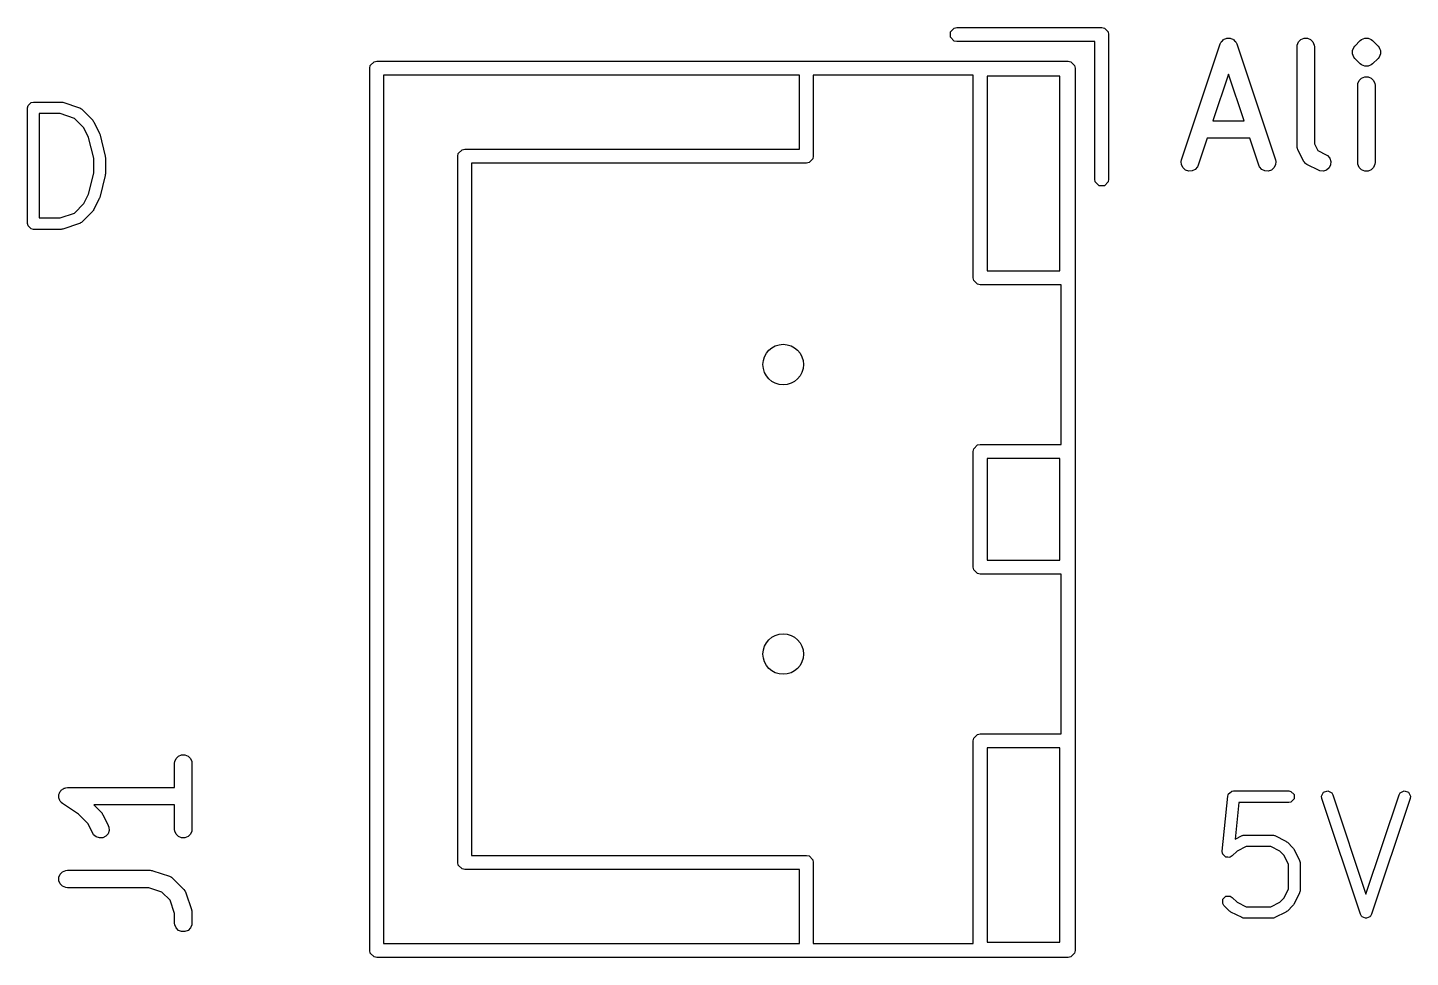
# Model space of a CAD drawing. Header units: inches. Extents: x 0.4 to 11.3, y -7.9 to -0.4.
# Drawn here: x 1.8701 to 2.3402, y -1.737 to -1.4209 of the extents above; entities that cross this region are included whole.
import ezdxf

# ---------------------------------------------------------------- set-up
doc = ezdxf.new("R2010")
doc.units = ezdxf.units.IN
doc.header["$MEASUREMENT"] = 0
doc.layers.add('F.Silkscreen', color=41, linetype='CONTINUOUS', true_color=0xf2eda1)

msp = doc.modelspace()

# ---------------------------------------------------------------- linework, layer by layer
at = {"layer": 'F.Silkscreen', "linetype": 'CONTINUOUS'}
for p, q in [((2.18384, -1.42232), (2.18512, -1.42105)), ((2.18384, -1.42413), (2.18384, -1.42232)), ((2.18512, -1.42541), (2.18384, -1.42413)), ((2.18512, -1.42105), (2.18602, -1.42087)), ((2.18602, -1.42087), (2.23524, -1.42087)), ((2.23524, -1.42087), (2.23614, -1.42105)), ((2.23614, -1.42105), (2.23742, -1.42232)), ((2.23742, -1.42232), (2.2376, -1.42323)), ((2.2376, -1.42323), (2.2376, -1.47244)), ((2.18602, -1.42559), (2.18512, -1.42541)), ((2.23287, -1.42559), (2.18602, -1.42559)), ((2.23287, -1.47244), (2.23287, -1.42559)), ((2.26242, -1.46579), (2.27555, -1.42642)), ((2.27555, -1.42642), (2.27578, -1.42589)), ((2.27578, -1.42589), (2.27592, -1.42573)), ((2.27592, -1.42573), (2.27601, -1.42554)), ((2.27601, -1.42554), (2.27629, -1.4253)), ((2.27629, -1.4253), (2.27654, -1.42502)), ((2.27654, -1.42502), (2.27672, -1.42493)), ((2.27672, -1.42493), (2.27688, -1.42479)), ((2.27688, -1.42479), (2.27724, -1.42467)), ((2.27724, -1.42467), (2.27757, -1.42451)), ((2.27757, -1.42451), (2.27778, -1.42449)), ((2.27778, -1.42449), (2.27798, -1.42443)), ((2.27798, -1.42443), (2.27835, -1.42445)), ((2.27835, -1.42445), (2.27872, -1.42443)), ((2.27872, -1.42443), (2.27892, -1.42449)), ((2.27892, -1.42449), (2.27913, -1.42451)), ((2.27913, -1.42451), (2.27946, -1.42467)), ((2.27946, -1.42467), (2.27981, -1.42479)), ((2.27981, -1.42479), (2.27997, -1.42493)), ((2.27997, -1.42493), (2.28016, -1.42502)), ((2.28016, -1.42502), (2.2804, -1.4253)), ((2.2804, -1.4253), (2.28068, -1.42554)), ((2.28068, -1.42554), (2.28077, -1.42573)), ((2.28077, -1.42573), (2.28091, -1.42589)), ((2.28091, -1.42589), (2.28115, -1.42642)), ((2.28115, -1.42642), (2.29427, -1.46579)), ((2.30164, -1.42736), (2.3017, -1.42678)), ((2.30164, -1.4611), (2.30164, -1.42736)), ((2.3017, -1.42678), (2.30214, -1.42571)), ((2.30214, -1.42571), (2.30295, -1.4249)), ((2.30295, -1.4249), (2.30402, -1.42446)), ((2.30402, -1.42446), (2.30517, -1.42446)), ((2.30517, -1.42446), (2.30623, -1.4249)), ((2.30623, -1.4249), (2.30705, -1.42571)), ((2.30705, -1.42571), (2.30749, -1.42678)), ((2.30749, -1.42678), (2.30755, -1.42736)), ((2.30755, -1.42736), (2.30755, -1.4604)), ((2.32044, -1.42865), (2.32089, -1.42759)), ((2.32044, -1.42981), (2.32044, -1.42865)), ((2.32089, -1.42759), (2.32125, -1.42714)), ((2.32125, -1.42714), (2.32313, -1.42527)), ((2.32313, -1.42527), (2.32358, -1.4249)), ((2.32358, -1.4249), (2.32464, -1.42446)), ((2.32464, -1.42446), (2.32579, -1.42446)), ((2.32579, -1.42446), (2.32579, -1.42446)), ((2.32579, -1.42446), (2.32686, -1.4249)), ((2.32686, -1.4249), (2.3273, -1.42527)), ((2.3273, -1.42527), (2.32918, -1.42714)), ((2.32918, -1.42714), (2.32955, -1.42759)), ((2.32955, -1.42759), (2.32969, -1.42793)), ((2.32969, -1.42793), (2.32999, -1.42865)), ((2.32999, -1.42865), (2.32999, -1.42981)), ((1.9866, -1.43374), (1.98788, -1.43246)), ((1.98788, -1.43246), (1.98878, -1.43228)), ((1.98878, -1.43228), (2.22382, -1.43228)), ((2.22382, -1.43228), (2.22472, -1.43246)), ((2.22472, -1.43246), (2.226, -1.43374)), ((2.32089, -1.43087), (2.32044, -1.42981)), ((2.32125, -1.43132), (2.32089, -1.43087)), ((2.32313, -1.43319), (2.32125, -1.43132)), ((2.32358, -1.43356), (2.32313, -1.43319)), ((2.3273, -1.43319), (2.32686, -1.43356)), ((2.32918, -1.43132), (2.3273, -1.43319)), ((2.32955, -1.43087), (2.32918, -1.43132)), ((2.32999, -1.42981), (2.32955, -1.43087)), ((1.98642, -1.43465), (1.9866, -1.43374)), ((1.98642, -1.73465), (1.98642, -1.43465)), ((1.99114, -1.43701), (1.99114, -1.73228)), ((2.13248, -1.43701), (1.99114, -1.43701)), ((2.13248, -1.4622), (2.13248, -1.43701)), ((2.1372, -1.43701), (2.1372, -1.46457)), ((2.19154, -1.43701), (2.1372, -1.43701)), ((2.19154, -1.50591), (2.19154, -1.43701)), ((2.19626, -1.4374), (2.19626, -1.50354)), ((2.22106, -1.4374), (2.19626, -1.4374)), ((2.22106, -1.50354), (2.22106, -1.4374)), ((2.226, -1.43374), (2.22618, -1.43465)), ((2.22618, -1.43465), (2.22618, -1.73465)), ((2.27835, -1.43669), (2.27307, -1.45252)), ((2.28362, -1.45252), (2.27835, -1.43669)), ((2.32276, -1.43884), (2.32358, -1.43802)), ((2.32464, -1.434), (2.32358, -1.43356)), ((2.32358, -1.43802), (2.32464, -1.43758)), ((2.32579, -1.434), (2.32464, -1.434)), ((2.32464, -1.434), (2.32464, -1.434)), ((2.32464, -1.43758), (2.32579, -1.43758)), ((2.32686, -1.43356), (2.32579, -1.434)), ((2.32579, -1.434), (2.32579, -1.434)), ((2.32579, -1.43758), (2.32686, -1.43802)), ((2.32686, -1.43802), (2.32767, -1.43884)), ((2.32226, -1.44048), (2.32232, -1.4399)), ((2.32226, -1.46673), (2.32226, -1.44048)), ((2.32232, -1.4399), (2.32276, -1.43884)), ((2.32767, -1.43884), (2.32811, -1.4399)), ((2.32811, -1.4399), (2.32817, -1.44048)), ((2.32817, -1.44048), (2.32817, -1.46673)), ((1.87014, -1.44813), (1.87029, -1.44737)), ((1.87029, -1.44737), (1.87135, -1.44631)), ((1.87135, -1.44631), (1.87211, -1.44616)), ((1.87211, -1.44616), (1.88148, -1.44616)), ((1.88148, -1.44616), (1.88179, -1.44622)), ((1.88179, -1.44622), (1.8821, -1.44626)), ((1.8821, -1.44626), (1.88773, -1.44813)), ((1.87014, -1.4875), (1.87014, -1.44813)), ((1.88116, -1.4501), (1.87407, -1.4501)), ((1.87407, -1.4501), (1.87407, -1.48553)), ((1.88604, -1.45172), (1.88116, -1.4501)), ((1.88924, -1.45492), (1.88604, -1.45172)), ((1.88773, -1.44813), (1.88781, -1.44818)), ((1.88781, -1.44818), (1.88786, -1.44818)), ((1.88786, -1.44818), (1.88812, -1.44836)), ((1.88812, -1.44836), (1.88839, -1.44851)), ((1.88839, -1.44851), (1.88841, -1.44855)), ((1.88841, -1.44855), (1.8885, -1.44861)), ((1.8885, -1.44861), (1.89225, -1.45236)), ((1.89087, -1.45819), (1.88924, -1.45492)), ((1.89225, -1.45236), (1.89242, -1.45262)), ((1.89242, -1.45262), (1.89261, -1.45287)), ((1.89261, -1.45287), (1.89449, -1.45662)), ((1.89449, -1.45662), (1.89455, -1.45683)), ((1.89455, -1.45683), (1.89464, -1.45702)), ((1.89464, -1.45702), (1.89651, -1.46452)), ((2.27307, -1.45252), (2.28362, -1.45252)), ((1.89264, -1.46524), (1.89087, -1.45819)), ((2.2711, -1.45843), (2.26802, -1.46766)), ((2.28559, -1.45843), (2.2711, -1.45843)), ((2.28867, -1.46766), (2.28559, -1.45843)), ((2.3017, -1.46168), (2.30164, -1.4611)), ((2.30174, -1.46177), (2.3017, -1.46168)), ((2.30755, -1.4604), (2.30867, -1.46265)), ((1.89264, -1.47038), (1.89264, -1.46524)), ((1.89651, -1.46452), (1.89653, -1.46476)), ((1.89653, -1.46476), (1.89657, -1.465)), ((1.89657, -1.465), (1.89657, -1.47062)), ((2.01634, -1.46457), (2.01652, -1.46366)), ((2.01634, -1.58465), (2.01634, -1.46457)), ((2.01652, -1.46366), (2.0178, -1.46238)), ((2.0178, -1.46238), (2.0187, -1.4622)), ((2.0187, -1.4622), (2.13248, -1.4622)), ((2.13702, -1.46547), (2.13575, -1.46675)), ((2.1372, -1.46457), (2.13702, -1.46547)), ((2.26229, -1.46636), (2.26242, -1.46579)), ((2.26238, -1.46751), (2.26229, -1.46636)), ((2.29427, -1.46579), (2.2944, -1.46636)), ((2.2944, -1.46636), (2.29432, -1.46751)), ((2.30175, -1.46188), (2.30174, -1.46177)), ((2.30195, -1.46242), (2.30175, -1.46188)), ((2.30383, -1.46617), (2.30195, -1.46242)), ((2.30389, -1.46627), (2.30383, -1.46617)), ((2.3039, -1.46631), (2.30389, -1.46627)), ((2.30395, -1.46637), (2.3039, -1.46631)), ((2.30414, -1.46666), (2.30395, -1.46637)), ((2.30867, -1.46265), (2.31154, -1.46408)), ((2.31154, -1.46408), (2.31203, -1.46439)), ((2.31203, -1.46439), (2.31278, -1.46526)), ((2.31278, -1.46526), (2.31315, -1.46636)), ((2.31315, -1.46636), (2.31307, -1.46751)), ((1.89087, -1.47744), (1.89264, -1.47038)), ((1.89651, -1.4711), (1.89464, -1.4786)), ((1.89653, -1.47086), (1.89651, -1.4711)), ((1.89657, -1.47062), (1.89653, -1.47086)), ((2.13484, -1.46693), (2.02106, -1.46693)), ((2.02106, -1.46693), (2.02106, -1.58465)), ((2.13575, -1.46675), (2.13484, -1.46693)), ((2.26289, -1.46854), (2.26238, -1.46751)), ((2.26376, -1.46929), (2.26289, -1.46854)), ((2.26485, -1.46965), (2.26376, -1.46929)), ((2.266, -1.46957), (2.26485, -1.46965)), ((2.26703, -1.46906), (2.266, -1.46957)), ((2.26779, -1.46819), (2.26703, -1.46906)), ((2.26802, -1.46766), (2.26779, -1.46819)), ((2.2889, -1.46819), (2.28867, -1.46766)), ((2.28966, -1.46906), (2.2889, -1.46819)), ((2.29069, -1.46957), (2.28966, -1.46906)), ((2.29184, -1.46965), (2.29069, -1.46957)), ((2.29293, -1.46929), (2.29184, -1.46965)), ((2.2938, -1.46854), (2.29293, -1.46929)), ((2.29432, -1.46751), (2.2938, -1.46854)), ((2.30441, -1.4669), (2.30414, -1.46666)), ((2.30466, -1.46718), (2.30441, -1.4669)), ((2.30495, -1.46737), (2.30466, -1.46718)), ((2.30501, -1.46742), (2.30495, -1.46737)), ((2.30505, -1.46743), (2.30501, -1.46742)), ((2.30515, -1.46749), (2.30505, -1.46743)), ((2.3089, -1.46937), (2.30515, -1.46749)), ((2.30944, -1.46957), (2.3089, -1.46937)), ((2.31059, -1.46965), (2.30944, -1.46957)), ((2.31168, -1.46929), (2.31059, -1.46965)), ((2.31255, -1.46854), (2.31168, -1.46929)), ((2.31307, -1.46751), (2.31255, -1.46854)), ((2.32232, -1.4673), (2.32226, -1.46673)), ((2.32276, -1.46837), (2.32232, -1.4673)), ((2.32358, -1.46918), (2.32276, -1.46837)), ((2.32464, -1.46962), (2.32358, -1.46918)), ((2.32579, -1.46962), (2.32464, -1.46962)), ((2.32686, -1.46918), (2.32579, -1.46962)), ((2.32767, -1.46837), (2.32686, -1.46918)), ((2.32811, -1.4673), (2.32767, -1.46837)), ((2.32817, -1.46673), (2.32811, -1.4673)), ((2.23305, -1.47334), (2.23287, -1.47244)), ((2.23433, -1.47462), (2.23305, -1.47334)), ((2.23614, -1.47462), (2.23433, -1.47462)), ((2.23742, -1.47334), (2.23614, -1.47462)), ((2.2376, -1.47244), (2.23742, -1.47334)), ((1.88924, -1.48071), (1.89087, -1.47744)), ((1.89449, -1.479), (1.89261, -1.48275)), ((1.89455, -1.4788), (1.89449, -1.479)), ((1.89464, -1.4786), (1.89455, -1.4788)), ((1.88116, -1.48553), (1.88604, -1.4839)), ((1.88604, -1.4839), (1.88924, -1.48071)), ((1.89225, -1.48326), (1.8885, -1.48701)), ((1.89242, -1.483), (1.89225, -1.48326)), ((1.89261, -1.48275), (1.89242, -1.483)), ((1.87029, -1.48825), (1.87014, -1.4875)), ((1.87135, -1.48932), (1.87029, -1.48825)), ((1.87211, -1.48947), (1.87135, -1.48932)), ((1.88148, -1.48947), (1.87211, -1.48947)), ((1.87407, -1.48553), (1.88116, -1.48553)), ((1.88179, -1.4894), (1.88148, -1.48947)), ((1.8821, -1.48936), (1.88179, -1.4894)), ((1.88773, -1.48749), (1.8821, -1.48936)), ((1.88781, -1.48744), (1.88773, -1.48749)), ((1.88786, -1.48744), (1.88781, -1.48744)), ((1.88812, -1.48727), (1.88786, -1.48744)), ((1.88839, -1.48711), (1.88812, -1.48727)), ((1.88841, -1.48707), (1.88839, -1.48711)), ((1.8885, -1.48701), (1.88841, -1.48707)), ((2.19626, -1.50354), (2.22106, -1.50354)), ((2.19172, -1.50681), (2.19154, -1.50591)), ((2.19299, -1.50809), (2.19172, -1.50681)), ((2.1939, -1.50827), (2.19299, -1.50809)), ((2.22146, -1.50827), (2.1939, -1.50827)), ((2.22146, -1.5626), (2.22146, -1.50827)), ((2.19154, -1.56496), (2.19172, -1.56406)), ((2.19154, -1.60433), (2.19154, -1.56496)), ((2.19172, -1.56406), (2.19299, -1.56278)), ((2.19299, -1.56278), (2.1939, -1.5626)), ((2.1939, -1.5626), (2.22146, -1.5626)), ((2.19626, -1.56732), (2.19626, -1.60197)), ((2.22106, -1.56732), (2.19626, -1.56732)), ((2.22106, -1.60197), (2.22106, -1.56732)), ((2.01634, -1.70472), (2.01634, -1.58465)), ((2.02106, -1.58465), (2.02106, -1.70236)), ((2.19626, -1.60197), (2.22106, -1.60197)), ((2.19172, -1.60523), (2.19154, -1.60433)), ((2.19299, -1.60651), (2.19172, -1.60523)), ((2.1939, -1.60669), (2.19299, -1.60651)), ((2.22146, -1.60669), (2.1939, -1.60669)), ((2.22146, -1.66102), (2.22146, -1.60669)), ((2.19154, -1.66339), (2.19172, -1.66248)), ((2.19154, -1.73228), (2.19154, -1.66339)), ((2.19172, -1.66248), (2.19299, -1.6612)), ((2.19299, -1.6612), (2.1939, -1.66102)), ((2.1939, -1.66102), (2.22146, -1.66102)), ((1.92057, -1.66936), (1.92138, -1.66854)), ((1.92138, -1.66854), (1.92245, -1.6681)), ((1.92245, -1.6681), (1.9236, -1.6681)), ((1.9236, -1.6681), (1.92466, -1.66854)), ((1.92466, -1.66854), (1.92548, -1.66936)), ((2.19626, -1.66575), (2.19626, -1.73189)), ((2.22106, -1.66575), (2.19626, -1.66575)), ((2.22106, -1.73189), (2.22106, -1.66575)), ((1.92007, -1.671), (1.92013, -1.67042)), ((1.92007, -1.67929), (1.92007, -1.671)), ((1.92013, -1.67042), (1.92057, -1.66936)), ((1.92548, -1.66936), (1.92592, -1.67042)), ((1.92592, -1.67042), (1.92598, -1.671)), ((1.92598, -1.671), (1.92598, -1.69349)), ((1.8807, -1.68225), (1.88076, -1.68196)), ((1.88076, -1.68253), (1.8807, -1.68225)), ((1.88076, -1.68167), (1.88087, -1.6814)), ((1.88076, -1.68196), (1.88076, -1.68167)), ((1.88076, -1.68282), (1.88076, -1.68253)), ((1.88087, -1.6814), (1.88093, -1.68112)), ((1.88093, -1.68112), (1.88109, -1.68088)), ((1.88109, -1.68088), (1.8812, -1.68061)), ((1.8812, -1.68061), (1.8814, -1.6804)), ((1.8814, -1.6804), (1.88156, -1.68016)), ((1.88156, -1.68016), (1.88181, -1.68)), ((1.88181, -1.68), (1.88201, -1.67979)), ((1.88201, -1.67979), (1.88228, -1.67968)), ((1.88228, -1.67968), (1.88252, -1.67952)), ((1.88252, -1.67952), (1.88281, -1.67946)), ((1.88281, -1.67946), (1.88308, -1.67935)), ((1.88308, -1.67935), (1.88365, -1.67929)), ((1.88365, -1.67929), (1.88365, -1.67929)), ((1.88365, -1.67929), (1.88365, -1.67929)), ((1.88365, -1.67929), (1.88365, -1.67929)), ((1.88365, -1.67929), (1.92007, -1.67929)), ((2.27624, -1.70093), (2.27812, -1.68218)), ((2.27812, -1.68218), (2.27826, -1.68172)), ((2.27826, -1.68163), (2.2783, -1.68158)), ((2.27826, -1.68172), (2.27826, -1.68163)), ((2.2783, -1.68158), (2.27834, -1.68145)), ((2.27834, -1.68145), (2.27885, -1.68103)), ((2.27885, -1.68103), (2.27932, -1.68056)), ((2.27932, -1.68056), (2.27946, -1.68053)), ((2.27946, -1.68053), (2.27951, -1.68049)), ((2.27951, -1.68049), (2.2796, -1.6805)), ((2.2796, -1.6805), (2.28007, -1.68041)), ((2.28007, -1.68041), (2.29882, -1.68041)), ((2.29882, -1.68041), (2.29958, -1.68056)), ((2.29958, -1.68056), (2.30064, -1.68163)), ((2.30064, -1.68163), (2.30064, -1.68313)), ((2.30998, -1.68224), (2.31066, -1.68089)), ((2.31008, -1.683), (2.30998, -1.68224)), ((2.31066, -1.68089), (2.31208, -1.68042)), ((2.31208, -1.68042), (2.31343, -1.68109)), ((2.31343, -1.68109), (2.31381, -1.68176)), ((2.31381, -1.68176), (2.32507, -1.71552)), ((2.32507, -1.71552), (2.33632, -1.68176)), ((2.33632, -1.68176), (2.3367, -1.68109)), ((2.3367, -1.68109), (2.33805, -1.68042)), ((2.33805, -1.68042), (2.33948, -1.68089)), ((2.33948, -1.68089), (2.34016, -1.68224)), ((2.34016, -1.68224), (2.34006, -1.683)), ((1.88087, -1.68309), (1.88076, -1.68282)), ((1.88093, -1.68338), (1.88087, -1.68309)), ((1.88109, -1.68362), (1.88093, -1.68338)), ((1.8812, -1.68389), (1.88109, -1.68362)), ((1.88141, -1.68409), (1.8812, -1.68389)), ((1.88157, -1.68434), (1.88141, -1.68409)), ((1.88201, -1.6847), (1.88157, -1.68434)), ((1.88202, -1.6847), (1.88201, -1.6847)), ((1.88201, -1.6847), (1.88201, -1.6847)), ((1.88201, -1.6847), (1.88201, -1.6847)), ((1.8874, -1.68829), (1.88202, -1.6847)), ((1.92007, -1.6852), (1.89266, -1.6852)), ((1.89266, -1.6852), (1.89512, -1.68766)), ((1.92007, -1.69349), (1.92007, -1.6852)), ((2.28186, -1.68435), (2.28061, -1.69678)), ((2.29882, -1.68435), (2.28186, -1.68435)), ((2.29958, -1.6842), (2.29882, -1.68435)), ((2.30064, -1.68313), (2.29958, -1.6842)), ((2.3232, -1.72237), (2.31008, -1.683)), ((2.34006, -1.683), (2.32694, -1.72237)), ((1.8906, -1.69149), (1.8874, -1.68829)), ((1.89226, -1.69482), (1.8906, -1.69149)), ((1.89512, -1.68766), (1.8953, -1.68788)), ((1.8953, -1.68788), (1.89536, -1.68793)), ((1.89536, -1.68793), (1.89542, -1.68802)), ((1.89542, -1.68802), (1.89548, -1.6881)), ((1.89548, -1.6881), (1.89551, -1.68818)), ((1.89551, -1.68818), (1.89567, -1.68842)), ((1.89567, -1.68842), (1.89754, -1.69217)), ((1.89257, -1.6953), (1.89226, -1.69482)), ((1.89344, -1.69606), (1.89257, -1.6953)), ((1.89453, -1.69642), (1.89344, -1.69606)), ((1.89568, -1.69634), (1.89453, -1.69642)), ((1.89671, -1.69583), (1.89568, -1.69634)), ((1.89747, -1.69496), (1.89671, -1.69583)), ((1.89783, -1.69386), (1.89747, -1.69496)), ((1.89754, -1.69217), (1.89775, -1.69271)), ((1.89775, -1.69271), (1.89783, -1.69386)), ((1.92013, -1.69407), (1.92007, -1.69349)), ((1.92057, -1.69514), (1.92013, -1.69407)), ((1.92138, -1.69595), (1.92057, -1.69514)), ((1.92245, -1.69639), (1.92138, -1.69595)), ((1.9236, -1.69639), (1.92245, -1.69639)), ((1.92466, -1.69595), (1.9236, -1.69639)), ((1.92548, -1.69514), (1.92466, -1.69595)), ((1.92592, -1.69407), (1.92548, -1.69514)), ((1.92598, -1.69349), (1.92592, -1.69407)), ((2.28061, -1.69678), (2.28294, -1.69562)), ((2.28294, -1.69562), (2.28304, -1.69559)), ((2.28304, -1.69559), (2.28307, -1.69556)), ((2.28307, -1.69556), (2.28338, -1.6955)), ((2.28338, -1.6955), (2.28368, -1.69541)), ((2.28368, -1.69541), (2.28373, -1.69543)), ((2.28373, -1.69543), (2.28382, -1.69541)), ((2.28382, -1.69541), (2.2932, -1.69541)), ((2.2932, -1.69541), (2.29329, -1.69543)), ((2.29329, -1.69543), (2.29334, -1.69541)), ((2.29334, -1.69541), (2.29364, -1.6955)), ((2.29364, -1.6955), (2.29395, -1.69556)), ((2.29395, -1.69556), (2.29398, -1.69559)), ((2.29398, -1.69559), (2.29408, -1.69562)), ((2.29408, -1.69562), (2.29783, -1.69749)), ((2.27631, -1.70169), (2.27624, -1.70093)), ((2.28124, -1.70087), (2.27959, -1.70252)), ((2.28429, -1.69935), (2.28124, -1.70087)), ((2.29273, -1.69935), (2.28429, -1.69935)), ((2.29578, -1.70087), (2.29273, -1.69935)), ((2.2972, -1.70229), (2.29578, -1.70087)), ((2.29783, -1.69749), (2.29808, -1.69768)), ((2.29808, -1.69768), (2.29834, -1.69786)), ((2.29834, -1.69786), (2.30021, -1.69973)), ((2.30021, -1.69973), (2.30039, -1.7)), ((2.30039, -1.7), (2.30058, -1.70025)), ((2.30058, -1.70025), (2.30246, -1.704)), ((2.01652, -1.70563), (2.01634, -1.70472)), ((2.0178, -1.70691), (2.01652, -1.70563)), ((2.02106, -1.70236), (2.13484, -1.70236)), ((2.13484, -1.70236), (2.13575, -1.70254)), ((2.13575, -1.70254), (2.13702, -1.70382)), ((2.13702, -1.70382), (2.1372, -1.70472)), ((2.1372, -1.70472), (2.1372, -1.73228)), ((2.27638, -1.70178), (2.27631, -1.70169)), ((2.27638, -1.70188), (2.27638, -1.70178)), ((2.27685, -1.70235), (2.27638, -1.70188)), ((2.27727, -1.70286), (2.27685, -1.70235)), ((2.27737, -1.70287), (2.27727, -1.70286)), ((2.27745, -1.70294), (2.27737, -1.70287)), ((2.27811, -1.70294), (2.27745, -1.70294)), ((2.27877, -1.70301), (2.27811, -1.70294)), ((2.27885, -1.70294), (2.27877, -1.70301)), ((2.27895, -1.70294), (2.27885, -1.70294)), ((2.27959, -1.70252), (2.27895, -1.70294)), ((2.29873, -1.70534), (2.2972, -1.70229)), ((2.29873, -1.71378), (2.29873, -1.70534)), ((2.30246, -1.704), (2.30248, -1.70409)), ((2.30248, -1.70409), (2.30252, -1.70412)), ((2.30252, -1.70412), (2.30258, -1.70443)), ((2.30258, -1.70443), (2.30266, -1.70474)), ((2.30266, -1.70474), (2.30265, -1.70478)), ((2.30265, -1.70478), (2.30267, -1.70488)), ((2.30267, -1.70488), (2.30267, -1.71425)), ((1.88076, -1.70979), (1.8812, -1.70873)), ((1.88076, -1.71094), (1.88076, -1.70979)), ((1.8812, -1.70873), (1.88201, -1.70791)), ((1.88201, -1.70791), (1.88308, -1.70747)), ((1.88308, -1.70747), (1.88365, -1.70741)), ((1.88365, -1.70741), (1.91178, -1.70741)), ((1.91178, -1.70741), (1.91207, -1.70744)), ((1.91207, -1.70744), (1.91215, -1.70744)), ((1.91215, -1.70744), (1.91225, -1.70746)), ((1.91225, -1.70746), (1.91235, -1.70747)), ((1.91235, -1.70747), (1.91242, -1.7075)), ((1.91242, -1.7075), (1.91271, -1.70757)), ((1.91271, -1.70757), (1.91833, -1.70944)), ((1.91833, -1.70944), (1.91886, -1.70968)), ((1.91886, -1.70968), (1.91894, -1.70975)), ((1.91894, -1.70975), (1.91904, -1.70979)), ((1.91904, -1.70979), (1.91949, -1.71015)), ((1.91949, -1.71015), (1.92324, -1.7139)), ((2.0187, -1.70709), (2.0178, -1.70691)), ((2.13248, -1.70709), (2.0187, -1.70709)), ((2.13248, -1.73228), (2.13248, -1.70709)), ((1.8812, -1.71201), (1.88076, -1.71094)), ((1.88201, -1.71282), (1.8812, -1.71201)), ((1.88308, -1.71326), (1.88201, -1.71282)), ((1.88365, -1.71332), (1.88308, -1.71326)), ((1.9113, -1.71332), (1.88365, -1.71332)), ((1.9158, -1.71482), (1.9113, -1.71332)), ((1.91857, -1.71759), (1.9158, -1.71482)), ((1.92324, -1.7139), (1.9236, -1.71435)), ((1.9236, -1.71435), (1.92365, -1.71445)), ((1.92365, -1.71445), (1.92371, -1.71453)), ((1.92371, -1.71453), (1.92395, -1.71506)), ((1.92395, -1.71506), (1.92583, -1.72068)), ((2.2972, -1.71683), (2.29873, -1.71378)), ((2.30246, -1.71513), (2.30058, -1.71888)), ((2.30248, -1.71503), (2.30246, -1.71513)), ((2.30252, -1.715), (2.30248, -1.71503)), ((2.30258, -1.71469), (2.30252, -1.715)), ((2.30266, -1.71439), (2.30258, -1.71469)), ((2.30267, -1.71425), (2.30265, -1.71435)), ((2.30265, -1.71435), (2.30266, -1.71439)), ((1.92007, -1.7221), (1.91857, -1.71759)), ((2.27638, -1.71725), (2.27745, -1.71618)), ((2.27638, -1.71875), (2.27638, -1.71725)), ((2.27681, -1.71939), (2.27638, -1.71875)), ((2.27868, -1.72127), (2.27681, -1.71939)), ((2.27745, -1.71618), (2.27895, -1.71618)), ((2.27895, -1.71618), (2.27959, -1.71661)), ((2.27959, -1.71661), (2.28124, -1.71826)), ((2.28124, -1.71826), (2.28429, -1.71978)), ((2.28429, -1.71978), (2.29273, -1.71978)), ((2.29273, -1.71978), (2.29578, -1.71826)), ((2.29578, -1.71826), (2.2972, -1.71683)), ((2.30021, -1.71939), (2.29834, -1.72127)), ((2.30039, -1.71913), (2.30021, -1.71939)), ((2.30058, -1.71888), (2.30039, -1.71913)), ((1.92007, -1.72537), (1.92007, -1.7221)), ((1.92583, -1.72068), (1.92589, -1.72097)), ((1.92589, -1.72097), (1.92592, -1.72104)), ((1.92592, -1.72104), (1.92593, -1.72114)), ((1.92593, -1.72114), (1.92595, -1.72125)), ((1.92595, -1.72125), (1.92595, -1.72132)), ((1.92595, -1.72132), (1.92598, -1.72162)), ((1.92598, -1.72162), (1.92598, -1.72537)), ((2.27894, -1.72144), (2.27868, -1.72127)), ((2.27919, -1.72163), (2.27894, -1.72144)), ((2.28294, -1.72351), (2.27919, -1.72163)), ((2.28304, -1.72354), (2.28294, -1.72351)), ((2.28307, -1.72357), (2.28304, -1.72354)), ((2.28338, -1.72363), (2.28307, -1.72357)), ((2.28368, -1.72371), (2.28338, -1.72363)), ((2.28373, -1.7237), (2.28368, -1.72371)), ((2.28382, -1.72372), (2.28373, -1.7237)), ((2.2932, -1.72372), (2.28382, -1.72372)), ((2.29329, -1.7237), (2.2932, -1.72372)), ((2.29334, -1.72371), (2.29329, -1.7237)), ((2.29364, -1.72363), (2.29334, -1.72371)), ((2.29395, -1.72357), (2.29364, -1.72363)), ((2.29398, -1.72354), (2.29395, -1.72357)), ((2.29408, -1.72351), (2.29398, -1.72354)), ((2.29783, -1.72163), (2.29408, -1.72351)), ((2.29808, -1.72144), (2.29783, -1.72163)), ((2.29834, -1.72127), (2.29808, -1.72144)), ((2.32358, -1.72304), (2.3232, -1.72237)), ((2.32371, -1.7231), (2.32358, -1.72304)), ((2.32378, -1.72324), (2.32371, -1.7231)), ((2.32437, -1.72343), (2.32378, -1.72324)), ((2.32493, -1.72371), (2.32437, -1.72343)), ((2.32507, -1.72367), (2.32493, -1.72371)), ((2.32521, -1.72371), (2.32507, -1.72367)), ((2.32577, -1.72343), (2.32521, -1.72371)), ((2.32636, -1.72324), (2.32577, -1.72343)), ((2.32642, -1.7231), (2.32636, -1.72324)), ((2.32656, -1.72304), (2.32642, -1.7231)), ((2.32694, -1.72237), (2.32656, -1.72304)), ((1.92013, -1.72594), (1.92007, -1.72537)), ((1.92057, -1.72701), (1.92013, -1.72594)), ((1.92138, -1.72782), (1.92057, -1.72701)), ((1.92245, -1.72826), (1.92138, -1.72782)), ((1.9236, -1.72826), (1.92245, -1.72826)), ((1.92466, -1.72782), (1.9236, -1.72826)), ((1.92548, -1.72701), (1.92466, -1.72782)), ((1.92592, -1.72594), (1.92548, -1.72701)), ((1.92598, -1.72537), (1.92592, -1.72594)), ((1.99114, -1.73228), (2.13248, -1.73228)), ((2.1372, -1.73228), (2.19154, -1.73228)), ((2.19626, -1.73189), (2.22106, -1.73189)), ((1.9866, -1.73555), (1.98642, -1.73465)), ((1.98788, -1.73683), (1.9866, -1.73555)), ((1.98878, -1.73701), (1.98788, -1.73683)), ((2.22382, -1.73701), (1.98878, -1.73701)), ((2.22472, -1.73683), (2.22382, -1.73701)), ((2.226, -1.73555), (2.22472, -1.73683)), ((2.22618, -1.73465), (2.226, -1.73555))]:
    msp.add_line(p, q, dxfattribs=at)
at = {"layer": 'F.Silkscreen'}
for centre in [(2.12697, -1.53543), (2.12697, -1.53543), (2.12697, -1.63386), (2.12697, -1.63386)]:
    msp.add_circle(centre, 0.00689, dxfattribs=at)

doc.saveas('drawing.dxf')
